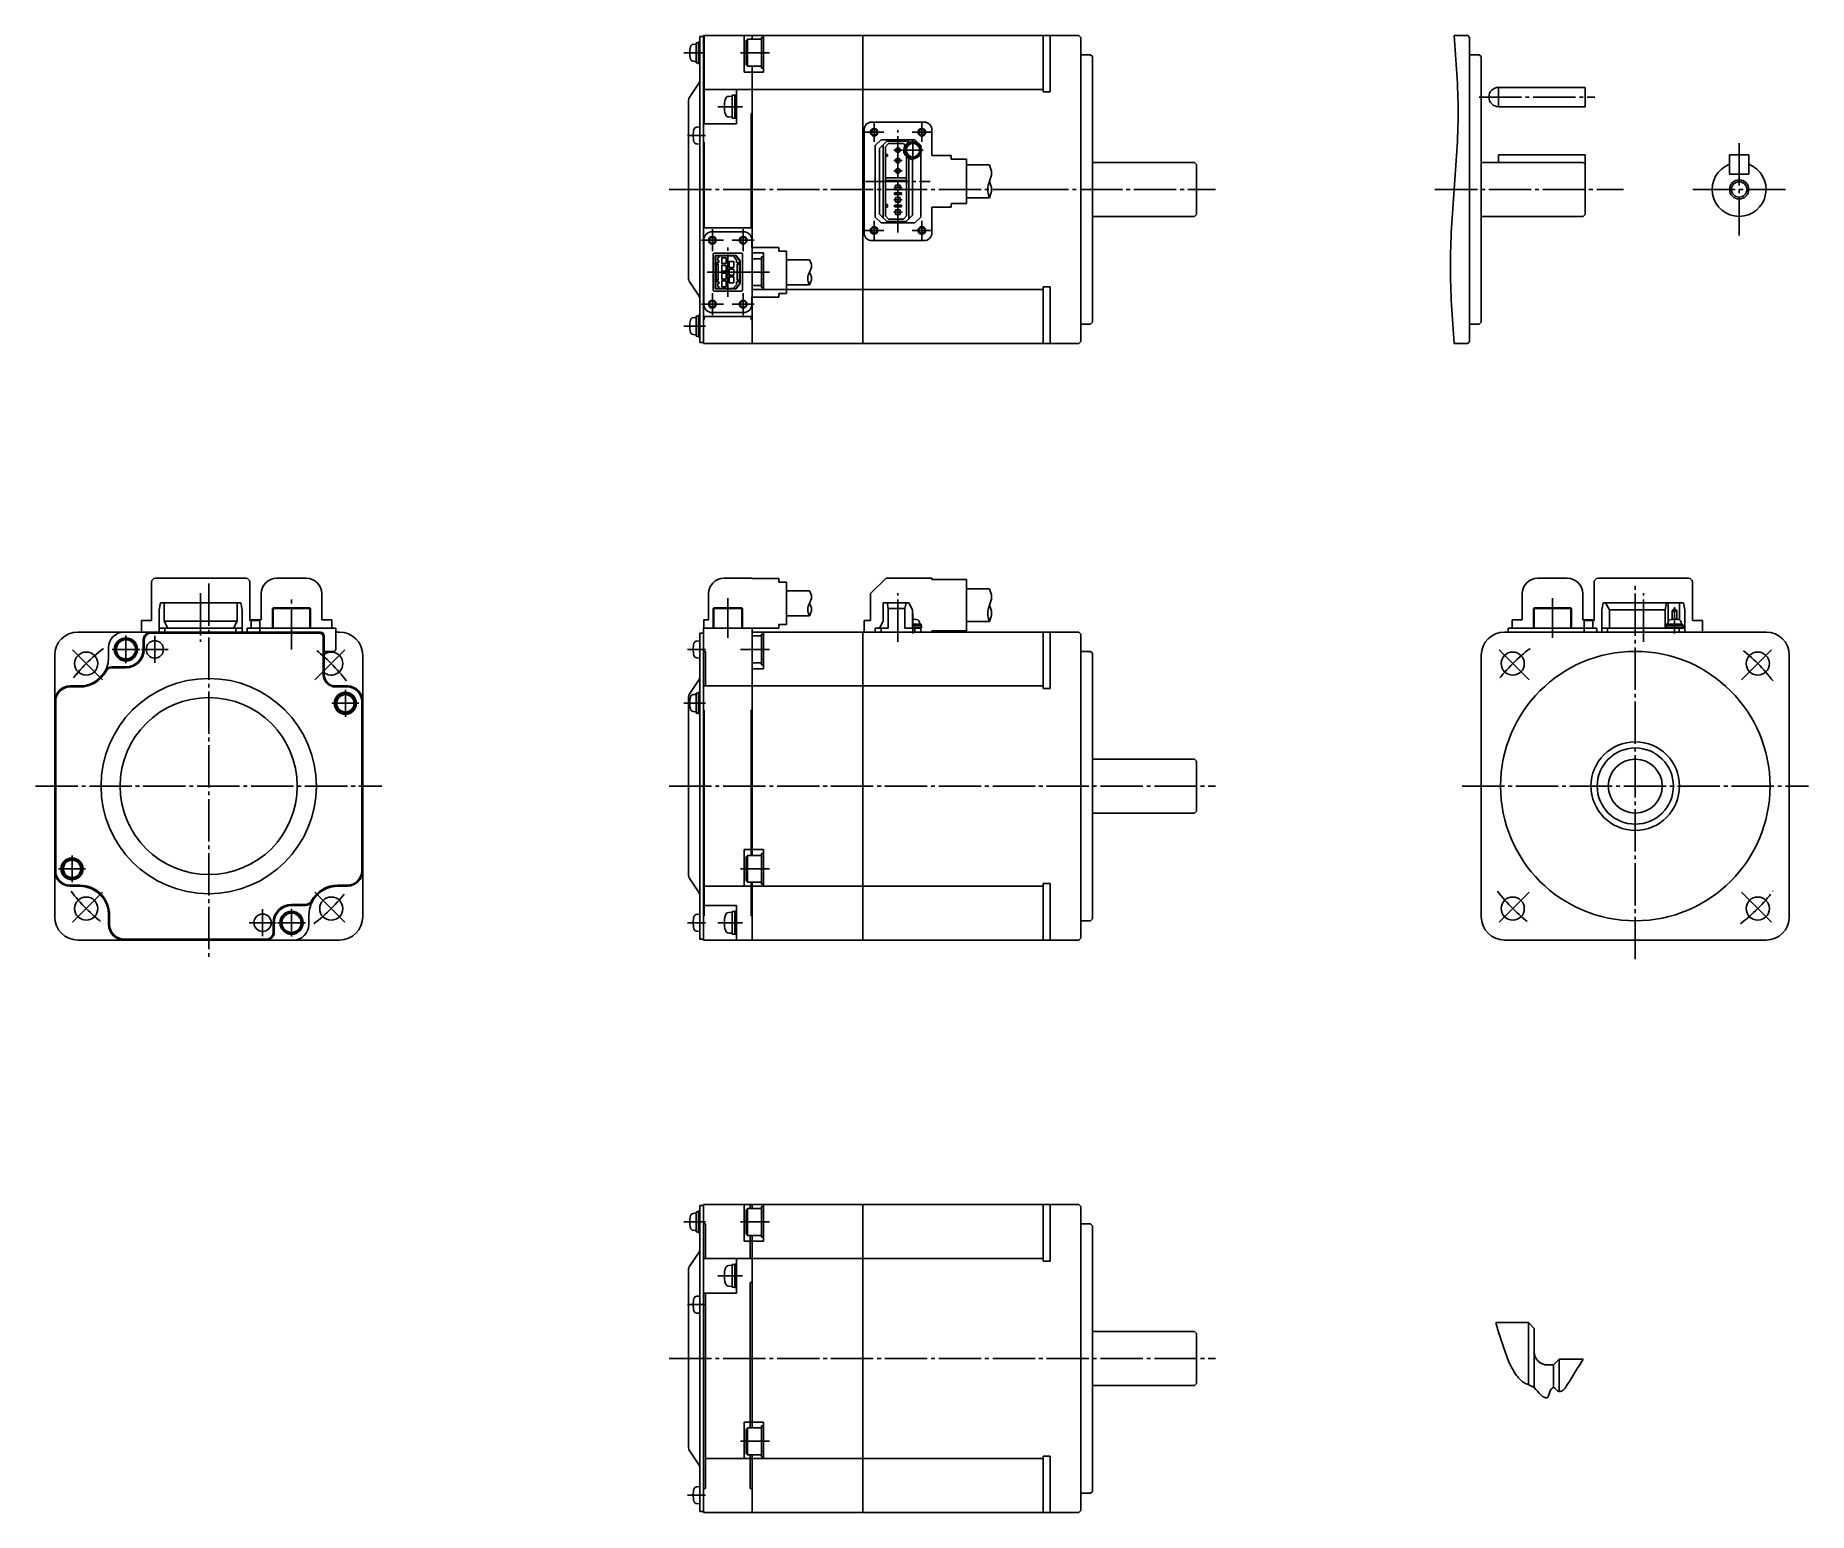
# Model space of a CAD drawing. Header units: millimetres. Extents: x -239 to 222, y -209 to 175.
import ezdxf

# ---------------------------------------------------------------- set-up
doc = ezdxf.new("R2010")
doc.units = ezdxf.units.MM
doc.linetypes.add('DASH_CENTER', pattern=[14, 11, -1, 1, -1])

msp = doc.modelspace()

# ---------------------------------------------------------------- linework, layer by layer
at = {"color": 7, "linetype": 'Continuous'}
for p, q in [((-65, 175), (-52.4, 175)), ((-65, 175), (-65, 95)), ((-64.8, 175), (-64.8, 161)), ((-54.4, 165.5), (-54.4, 175)), ((-23.7, 175), (-52.4, 175)), ((-52.4, 175), (-52.4, 174)), ((-49.4, 165.5), (-49.4, 175)), ((-23.7, 175), (-23.6, 174.9)), ((-23.6, 174.9), (-23.5, 175)), ((32.5, 175), (-23.5, 175)), ((23.2, 175), (23.2, 160.32)), ((25, 175), (25, 160.32)), ((33, 174.5), (32.5, 175)), ((133.48, 175), (129.98, 175)), ((133.98, 174.5), (133.48, 175)), ((-66.9, 172.75), (-67.68, 172.68)), ((-66.9, 173.1), (-66.3, 173.1)), ((-66.9, 167.9), (-66.9, 173.1)), ((-66.3, 173.35), (-66, 173.35)), ((-66.3, 167.65), (-66.3, 173.35)), ((-66, 135), (-66, 174.75)), ((-66, 174.75), (-65, 174.75)), ((-53.55, 174), (-53.9, 173.65)), ((-53.9, 167.35), (-53.9, 173.65)), ((-53.55, 174), (-53.55, 167)), ((-53.55, 174), (-49.9, 174)), ((-49.9, 174.5), (-49.4, 174.5)), ((-49.9, 166.5), (-49.9, 174.5)), ((-23.6, 174.9), (-23.6, 95.1)), ((33, 174.5), (33, 95.5)), ((133.98, 174.5), (133.98, 95.5)), ((-67.68, 168.32), (-66.9, 168.25)), ((-66.3, 167.9), (-66.9, 167.9)), ((-66, 167.65), (-66.3, 167.65)), ((-53.9, 167.35), (-53.55, 167)), ((-49.9, 167), (-53.55, 167)), ((-52.4, 167), (-52.4, 118.5)), ((-49.9, 166.5), (-49.4, 166.5)), ((33.3, 170), (35.5, 170)), ((35.5, 170), (36, 169.5)), ((36, 135), (36, 169.5)), ((134.28, 170), (136.48, 170)), ((136.48, 170), (136.98, 169.5)), ((136.98, 135), (136.98, 169.5)), ((-68.53, 159.09), (-66.17, 162.65)), ((-52.4, 165.5), (-54.4, 165.5)), ((-52.4, 165.5), (-49.4, 165.5)), ((141.48, 161.5), (141.48, 156.5)), ((163.98, 161.5), (141.48, 161.5)), ((163.98, 156.5), (163.98, 161.5)), ((-68.9, 157.88), (-68.9, 135)), ((-64.8, 161), (-52.4, 161)), ((-64.8, 161), (-64.8, 152)), ((-57.6, 159.25), (-58.45, 159.18)), ((-57.6, 159.45), (-56.9, 159.45)), ((-57.6, 159.45), (-57.6, 153.55)), ((-56.9, 159.5), (-56.9, 153.5)), ((-56.9, 159.5), (-56.4, 159.5)), ((-56.4, 152), (-56.4, 161)), ((-52.4, 161), (-23.6, 161)), ((23.2, 161), (-23.6, 161)), ((23.2, 160.32), (25, 160.32)), ((-65, 152), (-56.4, 152)), ((-58.45, 153.82), (-57.6, 153.75)), ((-56.9, 153.55), (-57.6, 153.55)), ((-56.4, 153.5), (-56.9, 153.5)), ((-52.6, 154.75), (-52.6, 135)), ((-52.6, 154.75), (-52.4, 154.75)), ((141.48, 156.5), (163.98, 156.5)), ((-66, 151.25), (-66.78, 151.18)), ((-18.9, 147.9), (-20.4, 146.4)), ((-19.3, 145.6), (-17, 147.9)), ((-18.9, 147.9), (-10.1, 147.9)), ((-17.4, 147.5), (-12.3, 147.5)), ((-11.97, 147.17), (-12.7, 147.9)), ((-11.8, 147.28), (-11.8, 147.9)), ((-8.6, 146.4), (-10.1, 147.9)), ((-66.78, 146.82), (-66, 146.75)), ((-65, 147.25), (-64.8, 147.25)), ((-64.8, 147.25), (-64.8, 125)), ((-20.4, 127.8), (-20.4, 146.4)), ((-19.3, 128.6), (-19.3, 145.6)), ((-18.3, 127.6), (-18.3, 146.6)), ((-16.95, 146.9), (-17.75, 146.1)), ((-17.75, 146.1), (-17.75, 128.1)), ((-17.75, 144.1), (-17.25, 144.1)), ((-17.25, 143.6), (-17.75, 143.6)), ((-17.25, 144.1), (-17.25, 143.6)), ((-16.95, 146.9), (-13.1, 146.9)), ((-13.1, 146.9), (-12.65, 146.45)), ((-12.3, 128.1), (-12.3, 143.51)), ((-11.7, 127.3), (-11.7, 143.07)), ((-10.7, 128.3), (-10.7, 142.8)), ((-8.6, 146.12), (-8.6, 146.4)), ((-8.6, 127.8), (-8.6, 144.28)), ((163.98, 144), (141.48, 144)), ((141.48, 144), (141.48, 142)), ((163.98, 144), (163.98, 128.5)), ((206.48, 144), (201.48, 144)), ((201.48, 144), (201.48, 139)), ((206.48, 139), (206.48, 144)), ((62.5, 142), (36, 142)), ((63, 141.5), (62.5, 142)), ((63, 128.5), (63, 141.5)), ((136.98, 142), (163.48, 142)), ((163.48, 142), (163.98, 141.5)), ((201.48, 139), (206.48, 139)), ((-68.9, 135), (-68.9, 112.12)), ((-66, 95.25), (-66, 135)), ((-52.6, 135), (-52.6, 125)), ((-17.75, 138), (-12.3, 138)), ((-12.3, 137.3), (-17.75, 137.3)), ((-13.6, 134.1), (-15.4, 134.1)), ((-15.4, 134.1), (-15.4, 133.7)), ((-15.4, 133.7), (-13.6, 133.7)), ((-13.9, 136.1), (-15.1, 136.1)), ((-15.1, 136.1), (-15.1, 134.9)), ((-15.1, 134.9), (-13.9, 134.9)), ((-13.9, 134.9), (-13.9, 136.1)), ((-13.6, 133.7), (-13.6, 134.1)), ((36, 100.5), (36, 135)), ((136.98, 100.5), (136.98, 135)), ((-17.75, 131.05), (-17.25, 131.05)), ((-17.25, 130.35), (-17.75, 130.35)), ((-17.25, 131.05), (-17.25, 130.35)), ((-15.4, 130.9), (-15.4, 130.5)), ((-13.6, 130.9), (-15.4, 130.9)), ((-15.4, 130.5), (-13.6, 130.5)), ((-15.1, 132.9), (-15.1, 131.7)), ((-13.9, 132.9), (-15.1, 132.9)), ((-15.1, 131.7), (-13.9, 131.7)), ((-13.9, 129.7), (-15.1, 129.7)), ((-15.1, 129.7), (-15.1, 128.5)), ((-13.9, 131.7), (-13.9, 132.9)), ((-13.9, 128.5), (-13.9, 129.7)), ((-13.6, 130.5), (-13.6, 130.9)), ((-65, 125), (-52.4, 125)), ((-18.9, 126.3), (-20.4, 127.8)), ((-17, 126.3), (-19.3, 128.6)), ((-18.9, 126.3), (-10.1, 126.3)), ((-17.75, 128.1), (-16.95, 127.3)), ((-17.4, 126.7), (-12.3, 126.7)), ((-16.95, 127.3), (-13.1, 127.3)), ((-15.1, 128.5), (-13.9, 128.5)), ((-13.1, 127.3), (-12.3, 128.1)), ((-12.7, 126.3), (-10.7, 128.3)), ((-8.6, 127.8), (-10.1, 126.3)), ((36, 128), (62.5, 128)), ((62.5, 128), (63, 128.5)), ((163.48, 128), (136.98, 128)), ((163.48, 128), (163.98, 128.5)), ((-62.53, 118.23), (-62.33, 118.43)), ((-62.53, 118.23), (-62.53, 108.78)), ((-55.08, 118.43), (-62.33, 118.43)), ((-61.95, 109.18), (-61.95, 117.83)), ((-61.95, 117.83), (-56.5, 117.83)), ((-61.85, 116), (-61.85, 117.75)), ((-61.85, 117.75), (-61, 117.75)), ((-61, 116), (-61.85, 116)), ((-61.75, 115.6), (-61.75, 111.4)), ((-61.75, 115.6), (-61.18, 115.6)), ((-61.4, 116), (-61.4, 115.6)), ((-61, 117.25), (-61.35, 117.25)), ((-61.35, 117.25), (-61.35, 116.5)), ((-61.35, 116.5), (-61, 116.5)), ((-61.18, 115.6), (-61.18, 111.4)), ((-61, 117.75), (-61, 117.25)), ((-61, 117.75), (-57, 117.75)), ((-61, 116.5), (-61, 116)), ((-60.28, 117.3), (-60.28, 115.7)), ((-60.1, 117.3), (-60.28, 117.3)), ((-60.28, 115.7), (-60.1, 115.7)), ((-60.1, 115.3), (-60.28, 115.3)), ((-60.28, 115.3), (-60.28, 113.7)), ((-60.1, 117.27), (-60.1, 117.3)), ((-59.1, 117.27), (-60.1, 117.27)), ((-60.1, 115.73), (-59.1, 115.73)), ((-60.1, 115.7), (-60.1, 115.73)), ((-60.1, 115.27), (-60.1, 115.3)), ((-59.1, 115.27), (-60.1, 115.27)), ((-59.1, 115.73), (-59.1, 117.27)), ((-59.1, 113.73), (-59.1, 115.27)), ((-57.3, 116.27), (-58.3, 116.27)), ((-58.3, 116.27), (-58.3, 114.73)), ((-57.3, 116.3), (-57.3, 116.27)), ((-57.12, 116.3), (-57.3, 116.3)), ((-57.12, 114.7), (-57.12, 116.3)), ((-57, 117.38), (-57, 117.75)), ((-56.57, 117.75), (-57, 117.75)), ((-56.4, 116.75), (-57, 117.38)), ((-55.55, 116.42), (-56.57, 117.75)), ((-55.45, 116.45), (-56.5, 117.83)), ((-56.4, 116), (-56.4, 116.75)), ((-55.55, 116), (-56.4, 116)), ((-56.23, 111.4), (-56.23, 115.6)), ((-56.23, 115.6), (-55.65, 115.6)), ((-56, 115.6), (-56, 116)), ((-55.65, 111.4), (-55.65, 115.6)), ((-55.55, 116), (-55.55, 116.42)), ((-55.45, 110.55), (-55.45, 116.45)), ((-55.08, 118.43), (-54.88, 118.23)), ((-54.88, 108.78), (-54.88, 118.23)), ((-52.4, 118.5), (-49.4, 118.5)), ((-52.4, 113.5), (-52.4, 118.5)), ((-52.4, 117), (-49.9, 117)), ((-49.9, 109.5), (-49.9, 117.5)), ((-49.9, 117.5), (-49.4, 117.5)), ((-49.4, 118.5), (-49.4, 109)), ((-66.17, 107.29), (-68.53, 110.91)), ((-61.75, 114.35), (-61.95, 114.35)), ((-61.95, 112.65), (-61.75, 112.65)), ((-61.85, 109.25), (-61.85, 111)), ((-61.85, 111), (-61, 111)), ((-61.18, 111.4), (-61.75, 111.4)), ((-61.4, 111.4), (-61.4, 111)), ((-61, 111), (-61, 110.5)), ((-60.28, 113.7), (-60.1, 113.7)), ((-60.1, 113.3), (-60.28, 113.3)), ((-60.28, 113.3), (-60.28, 111.7)), ((-60.28, 111.7), (-60.1, 111.7)), ((-60.28, 111.3), (-60.28, 109.7)), ((-60.1, 111.3), (-60.28, 111.3)), ((-60.1, 113.7), (-60.1, 113.73)), ((-60.1, 113.73), (-59.1, 113.73)), ((-60.1, 113.27), (-60.1, 113.3)), ((-59.1, 113.27), (-60.1, 113.27)), ((-60.1, 111.7), (-60.1, 111.73)), ((-60.1, 111.73), (-59.1, 111.73)), ((-60.1, 111.27), (-60.1, 111.3)), ((-59.1, 111.27), (-60.1, 111.27)), ((-59.1, 111.73), (-59.1, 113.27)), ((-59.1, 109.73), (-59.1, 111.27)), ((-58.3, 114.73), (-57.3, 114.73)), ((-58.3, 114.27), (-58.3, 112.73)), ((-57.3, 114.27), (-58.3, 114.27)), ((-58.3, 112.73), (-57.3, 112.73)), ((-58.3, 112.27), (-58.3, 110.73)), ((-57.3, 112.27), (-58.3, 112.27)), ((-58.3, 110.73), (-57.3, 110.73)), ((-57.3, 114.73), (-57.3, 114.7)), ((-57.3, 114.7), (-57.12, 114.7)), ((-57.12, 114.3), (-57.3, 114.3)), ((-57.3, 114.3), (-57.3, 114.27)), ((-57.3, 112.73), (-57.3, 112.7)), ((-57.3, 112.7), (-57.12, 112.7)), ((-57.12, 112.3), (-57.3, 112.3)), ((-57.3, 112.3), (-57.3, 112.27)), ((-57.3, 110.73), (-57.3, 110.7)), ((-57.3, 110.7), (-57.12, 110.7)), ((-57.12, 112.7), (-57.12, 114.3)), ((-57.12, 110.7), (-57.12, 112.3)), ((-56.57, 109.25), (-55.55, 110.58)), ((-56.5, 109.18), (-55.45, 110.55)), ((-56.4, 110.25), (-56.4, 111)), ((-56.4, 111), (-55.55, 111)), ((-55.65, 111.4), (-56.23, 111.4)), ((-56, 111), (-56, 111.4)), ((-55.65, 114.35), (-55.45, 114.35)), ((-55.45, 112.65), (-55.65, 112.65)), ((-55.55, 110.58), (-55.55, 111)), ((-52.4, 109), (-52.4, 113.5)), ((-62.53, 108.78), (-62.33, 108.58)), ((-62.33, 108.58), (-55.08, 108.58)), ((-56.5, 109.18), (-61.95, 109.18)), ((-61, 109.25), (-61.85, 109.25)), ((-61, 110.5), (-61.35, 110.5)), ((-61.35, 110.5), (-61.35, 109.75)), ((-61.35, 109.75), (-61, 109.75)), ((-61, 109.75), (-61, 109.25)), ((-61, 109.25), (-57, 109.25)), ((-60.28, 109.7), (-60.1, 109.7)), ((-60.1, 109.73), (-59.1, 109.73)), ((-60.1, 109.7), (-60.1, 109.73)), ((-57, 109.62), (-56.4, 110.25)), ((-57, 109.25), (-57, 109.62)), ((-57, 109.25), (-56.57, 109.25)), ((-54.88, 108.78), (-55.08, 108.58)), ((-49.9, 110), (-52.4, 110)), ((-52.4, 109), (-23.6, 109)), ((-52.4, 109), (-52.4, 95)), ((-49.9, 109.5), (-49.4, 109.5)), ((23.2, 109), (-23.6, 109)), ((25, 109.68), (23.2, 109.68)), ((23.2, 109.68), (23.2, 95)), ((25, 95), (25, 109.68)), ((-66.9, 101.75), (-67.68, 101.68)), ((-66.9, 102.1), (-66.3, 102.1)), ((-66.9, 96.9), (-66.9, 102.1)), ((-66.3, 102.35), (-66, 102.35)), ((-66.3, 96.65), (-66.3, 102.35)), ((-65, 102), (-52.4, 102)), ((-64.8, 101.25), (-64.8, 102)), ((-52.6, 102), (-52.6, 101.25)), ((-67.68, 97.32), (-66.9, 97.25)), ((-66.3, 96.9), (-66.9, 96.9)), ((-65, 101.25), (-64.8, 101.25)), ((-52.6, 101.25), (-52.4, 101.25)), ((35.5, 100), (33.3, 100)), ((36, 100.5), (35.5, 100)), ((136.48, 100), (134.28, 100)), ((136.98, 100.5), (136.48, 100)), ((-66, 96.65), (-66.3, 96.65)), ((-65, 95.25), (-66, 95.25)), ((-65, 95), (-52.4, 95)), ((-23.7, 95), (-52.4, 95)), ((-23.6, 95.1), (-23.7, 95)), ((-23.5, 95), (-23.6, 95.1)), ((-23.5, 95), (32.5, 95)), ((32.5, 95), (33, 95.5)), ((129.98, 95), (133.48, 95)), ((133.48, 95), (133.98, 95.5)), ((-206.41, 25.8), (-206.01, 27.6)), ((-206.41, 25.8), (-206.41, 20)), ((-185.21, 27.6), (-206.01, 27.6)), ((-205.11, 27.6), (-205.11, 22.8)), ((-186.11, 27.6), (-186.11, 22.8)), ((-185.21, 27.6), (-184.81, 25.8)), ((-184.81, 25.8), (-184.81, 20)), ((-176.74, 26.3), (-176.94, 26.1)), ((-176.94, 26.1), (-167.09, 26.1)), ((-176.94, 21), (-176.94, 26.1)), ((-176.74, 26.3), (-167.29, 26.3)), ((-176.74, 21), (-176.74, 26.3)), ((-167.09, 26.1), (-167.29, 26.3)), ((-167.29, 21), (-167.29, 26.3)), ((-167.09, 26.1), (-167.09, 21)), ((-62.53, 26.1), (-62.33, 26.3)), ((-62.53, 21), (-62.53, 26.1)), ((-62.53, 26.1), (-54.88, 26.1)), ((-62.33, 26.3), (-55.08, 26.3)), ((-62.33, 21), (-62.33, 26.3)), ((-55.08, 26.3), (-54.88, 26.1)), ((-55.08, 26.3), (-55.08, 21)), ((-54.88, 26.1), (-54.88, 21)), ((-18.3, 22.8), (-18.3, 27.6)), ((-18.3, 27.6), (-11.7, 27.6)), ((-17.3, 27.6), (-17, 26.1)), ((-17, 26.1), (-17, 21)), ((-17, 26.1), (-12.7, 26.1)), ((-12.7, 26.1), (-12.4, 27.6)), ((-12.7, 26.1), (-12.7, 21)), ((-11.7, 27.6), (-10.7, 25.8)), ((-10.7, 25.8), (-10.7, 21)), ((150.78, 26.3), (150.58, 26.1)), ((150.58, 26.1), (160.43, 26.1)), ((150.58, 21), (150.58, 26.1)), ((150.78, 21), (150.78, 26.3)), ((150.78, 26.3), (160.23, 26.3)), ((160.23, 26.3), (160.23, 21)), ((160.43, 26.1), (160.23, 26.3)), ((160.43, 26.1), (160.43, 21)), ((168.3, 25.8), (168.7, 27.6)), ((168.3, 25.8), (168.3, 20)), ((168.7, 27.6), (189.5, 27.6)), ((169.3, 27.6), (170.3, 25.8)), ((170.3, 25.8), (184.8, 25.8)), ((170.3, 25.8), (170.3, 21)), ((185.07, 27.6), (184.8, 25.8)), ((184.8, 25.8), (184.8, 21)), ((185.51, 27.6), (185.51, 22.68)), ((187.8, 25.4), (186.6, 25.4)), ((186.6, 25.4), (186.6, 23.31)), ((187.8, 25.4), (187.8, 23.31)), ((188.45, 27.6), (188.45, 23.17)), ((189.5, 27.6), (189.9, 25.8)), ((189.9, 25.8), (189.9, 20)), ((-215.51, 20), (-227.51, 20)), ((-183.51, 20), (-215.51, 20)), ((-208.51, 19.75), (-193.51, 19.75)), ((-184.81, 21), (-206.41, 21)), ((-205.11, 22.8), (-204.11, 21)), ((-186.11, 22.8), (-205.11, 22.8)), ((-204.91, 21), (-204.91, 20)), ((-193.51, 19.75), (-164.76, 19.75)), ((-187.11, 21), (-186.11, 22.8)), ((-186.51, 20), (-186.51, 21)), ((-183.51, 20), (-183.51, 21)), ((-160.51, 21), (-183.51, 21)), ((-183.51, 20), (-164.51, 20)), ((-163.76, 18.75), (-163.76, 9)), ((-163.51, 14.5), (-163.51, 19)), ((-160.51, 21), (-160.51, 15.5)), ((-159.51, 20), (-160.51, 20)), ((-66, 19.75), (-65, 19.75)), ((-66, -20), (-66, 19.75)), ((-65, 21), (-52.4, 21)), ((-65, 21), (-65, -60)), ((-52.4, 21), (-52.4, -36.5)), ((-23.7, 20), (-52.4, 20)), ((-52.4, 19), (-49.9, 19)), ((-49.9, 11.5), (-49.9, 19.5)), ((-49.9, 19.5), (-49.4, 19.5)), ((-49.4, 10.5), (-49.4, 20)), ((-23.7, 20), (-23.6, 19.9)), ((-23.6, 19.9), (-23.5, 20)), ((-23.6, 19.9), (-23.6, -59.9)), ((32.5, 20), (-23.5, 20)), ((-20.4, 20), (-20.4, 21)), ((-20.4, 21), (-17, 21)), ((-19.3, 21), (-18.3, 22.8)), ((-18.9, 21), (-18.9, 20)), ((-12.7, 21), (-8.6, 21)), ((-10.7, 22.05), (-8.45, 22.05)), ((-10.7, 21.6), (-8.4, 21.6)), ((-10.7, 21.1), (-8.4, 21.1)), ((-10.1, 21), (-10.1, 20)), ((-9.05, 21.1), (-9.05, 21)), ((-8.85, 22.05), (-8.9, 22.64)), ((-8.6, 21), (-8.6, 20)), ((-8.45, 21.6), (-8.45, 22.05)), ((-8.4, 21.6), (-8.4, 21.1)), ((23.2, 20), (23.2, 5.32)), ((25, 20), (25, 5.32)), ((33, 19.5), (32.5, 20)), ((33, 19.5), (33, -59.5)), ((143, 20), (211, 20)), ((144, 21), (167, 21)), ((144, 20), (144, 21)), ((167, 21), (167, 20)), ((189.9, 21), (168.3, 21)), ((169.8, 21), (169.8, 20)), ((185, 21.6), (187.2, 21.6)), ((185, 21.1), (185, 21.6)), ((185, 21.1), (187.2, 21.1)), ((185.05, 22.05), (187.2, 22.05)), ((185.05, 22.05), (185.05, 21.6)), ((185.5, 22.64), (185.45, 22.05)), ((185.65, 21), (185.65, 21.1)), ((187.2, 22.05), (189.35, 22.05)), ((187.2, 21.6), (189.4, 21.6)), ((187.2, 21.1), (189.4, 21.1)), ((188.4, 21), (188.4, 20)), ((188.75, 21.1), (188.75, 21)), ((188.95, 22.05), (188.9, 22.64)), ((189.35, 21.6), (189.35, 22.05)), ((189.4, 21.6), (189.4, 21.1)), ((-233.51, 14), (-233.51, 2)), ((-219.51, 16), (-219.51, 13.5)), ((-210.51, 18), (-210.51, 14.25)), ((-210.26, 18), (-210.26, 15.5)), ((-163.51, 9), (-163.51, 14.5)), ((-163.01, 15), (-161.01, 15)), ((-153.51, 2), (-153.51, 14)), ((-66, 17.75), (-66.78, 17.68)), ((-65, 15), (-64.5, 15)), ((-64.5, 15), (-64.5, 6)), ((33.3, 15), (35.5, 15)), ((35.5, 15), (36, 14.5)), ((36, -20), (36, 14.5)), ((137.08, 15), (137, 15)), ((137, 14), (137, -54)), ((217, -54), (217, 14)), ((-218.64, 11), (-215.01, 11)), ((-218.64, 10.75), (-215.01, 10.75)), ((-66.78, 13.32), (-66, 13.25)), ((-49.9, 12), (-52.4, 12)), ((-52.4, 10.5), (-49.4, 10.5)), ((-49.9, 11.5), (-49.4, 11.5)), ((-229.51, 6), (-227.01, 6)), ((-229.51, 5.75), (-227.01, 5.75)), ((-157.51, 6), (-160.51, 6)), ((-160.51, 5.75), (-157.51, 5.75)), ((-68.53, 4.09), (-66.17, 7.65)), ((-65, 6), (-52.4, 6)), ((-52.4, 6), (-23.6, 6)), ((23.2, 6), (-23.6, 6)), ((23.2, 5.32), (25, 5.32)), ((-233.51, 2), (-233.51, -42)), ((-233.51, 1.32), (-233.51, -54)), ((-233.26, 2), (-233.26, -20)), ((-153.76, 2), (-153.76, -20)), ((-153.51, -42), (-153.51, 2)), ((-68.9, 2.88), (-68.9, -20)), ((-66.9, 3.83), (-67.68, 3.77)), ((-66.9, -1.02), (-66.9, 4.18)), ((-66.9, 4.18), (-66.3, 4.18)), ((-66.3, -1.27), (-66.3, 4.43)), ((-66.3, 4.43), (-66, 4.43)), ((-67.68, -0.6), (-66.9, -0.67)), ((-66.3, -1.02), (-66.9, -1.02)), ((-66, -1.27), (-66.3, -1.27)), ((-65, -0.25), (-64.8, -0.25)), ((-64.8, -0.25), (-64.8, -46)), ((-52.6, -38), (-52.6, -0.25)), ((-52.6, -0.25), (-52.4, -0.25)), ((62.5, -13), (36, -13)), ((63, -13.5), (62.5, -13)), ((63, -26.5), (63, -13.5)), ((-233.26, -42), (-233.26, -20)), ((-153.76, -42), (-153.76, -20)), ((-68.9, -20), (-68.9, -42.88)), ((-66, -59.75), (-66, -20)), ((36, -54.5), (36, -20)), ((36, -27), (62.5, -27)), ((62.5, -27), (63, -26.5)), ((-54.4, -36.5), (-52.4, -36.5)), ((-54.4, -46), (-54.4, -36.5)), ((-52.4, -38), (-52.4, -36.5)), ((-52.4, -36.5), (-49.4, -36.5)), ((-49.4, -36.5), (-49.4, -46)), ((-53.55, -38), (-53.9, -38.35)), ((-53.9, -44.65), (-53.9, -38.35)), ((-53.55, -38), (-53.55, -45)), ((-53.55, -38), (-49.9, -38)), ((-49.9, -37.5), (-49.4, -37.5)), ((-49.9, -45.5), (-49.9, -37.5)), ((-229.51, -45.75), (-227.01, -45.75)), ((-229.51, -46), (-227.01, -46)), ((-157.51, -45.75), (-160.01, -45.75)), ((-157.51, -46), (-160.01, -46)), ((-153.51, -42), (-153.51, -54)), ((-66.17, -47.71), (-68.53, -44.09)), ((-64.8, -46), (-52.4, -46)), ((-64.8, -53.75), (-64.8, -46)), ((-53.9, -44.65), (-53.55, -45)), ((-49.9, -45), (-53.55, -45)), ((-52.6, -45), (-52.6, -53.75)), ((-52.4, -46), (-52.4, -45)), ((-52.4, -46), (-52.4, -60)), ((-52.4, -46), (-23.6, -46)), ((-49.9, -45.5), (-49.4, -45.5)), ((23.2, -46), (-23.6, -46)), ((23.2, -45.32), (23.2, -60)), ((25, -45.32), (23.2, -45.32)), ((25, -60), (25, -45.32)), ((-219.51, -56), (-219.51, -53.5)), ((-219.26, -56), (-219.26, -53.5)), ((-176.51, -58), (-176.51, -54.25)), ((-168.38, -50.75), (-172.01, -50.75)), ((-168.38, -51), (-172.01, -51)), ((-167.51, -56), (-167.51, -53.5)), ((-66, -53.25), (-66.78, -53.32)), ((-65, -53.75), (-64.8, -53.75)), ((-64.8, -51), (-56.4, -51)), ((-57.6, -52.75), (-58.45, -52.82)), ((-57.6, -52.55), (-57.6, -58.45)), ((-57.6, -52.55), (-56.9, -52.55)), ((-56.9, -52.5), (-56.4, -52.5)), ((-56.9, -52.5), (-56.9, -58.5)), ((-56.4, -51), (-56.4, -60)), ((-52.6, -53.75), (-52.4, -53.75)), ((35.5, -55), (33.3, -55)), ((36, -54.5), (35.5, -55)), ((-215.51, -59.75), (-193.51, -59.75)), ((-178.51, -59.75), (-193.51, -59.75)), ((-176.76, -58), (-176.76, -55.5)), ((-66.78, -57.68), (-66, -57.75)), ((-65, -59.75), (-66, -59.75)), ((-58.45, -58.18), (-57.6, -58.25)), ((-56.9, -58.45), (-57.6, -58.45)), ((-56.4, -58.5), (-56.9, -58.5)), ((32.5, -60), (33, -59.5)), ((-227.51, -60), (-159.51, -60)), ((-215.51, -60), (-171.51, -60)), ((-65, -60), (-52.4, -60)), ((-23.7, -60), (-52.4, -60)), ((-23.6, -59.9), (-23.7, -60)), ((-23.5, -60), (-23.6, -59.9)), ((-23.5, -60), (32.5, -60)), ((143, -60), (211, -60)), ((-65, -128.72), (-52.4, -128.72)), ((-65, -128.72), (-65, -208.72)), ((-54.4, -138.22), (-54.4, -128.72)), ((-52.9, -129.72), (-52.9, -128.72)), ((-23.7, -128.72), (-52.4, -128.72)), ((-52.4, -128.72), (-52.4, -129.72)), ((-49.4, -138.22), (-49.4, -128.72)), ((-23.6, -128.82), (-23.6, -208.62)), ((32.5, -128.72), (-23.5, -128.72)), ((23.2, -143.4), (23.2, -128.72)), ((25, -128.72), (25, -143.4)), ((33, -129.22), (32.5, -128.72)), ((-66.9, -130.97), (-67.68, -131.04)), ((-66.9, -135.82), (-66.9, -130.62)), ((-66.9, -130.62), (-66.3, -130.62)), ((-66.3, -136.07), (-66.3, -130.37)), ((-66.3, -130.37), (-66, -130.37)), ((-66, -128.97), (-65, -128.97)), ((-66, -168.72), (-66, -128.97)), ((-53.55, -129.72), (-53.9, -130.07)), ((-53.9, -136.37), (-53.9, -130.07)), ((-53.55, -129.72), (-53.55, -136.72)), ((-53.55, -129.72), (-49.9, -129.72)), ((-49.9, -137.22), (-49.9, -129.22)), ((-49.9, -129.22), (-49.4, -129.22)), ((33, -129.22), (33, -208.22)), ((-67.68, -135.41), (-66.9, -135.47)), ((-66.3, -135.82), (-66.9, -135.82)), ((-66, -136.07), (-66.3, -136.07)), ((-65, -133.72), (-64.5, -133.72)), ((-64.5, -133.72), (-64.5, -142.72)), ((-53.9, -136.37), (-53.55, -136.72)), ((-49.9, -136.72), (-53.55, -136.72)), ((-52.9, -136.72), (-52.9, -142.72)), ((-52.4, -136.72), (-52.4, -185.22)), ((-49.9, -137.22), (-49.4, -137.22)), ((33.3, -133.72), (35.5, -133.72)), ((35.5, -133.72), (36, -134.22)), ((36, -168.72), (36, -134.22)), ((-68.53, -144.63), (-66.17, -141.08)), ((-65, -142.72), (-52.4, -142.72)), ((-56.4, -142.72), (-56.4, -151.72)), ((-54.4, -138.22), (-49.4, -138.22)), ((-52.4, -142.72), (-23.6, -142.72)), ((23.2, -142.72), (-23.6, -142.72)), ((-68.9, -145.85), (-68.9, -168.72)), ((-57.6, -144.47), (-58.45, -144.55)), ((-57.6, -144.27), (-56.9, -144.27)), ((-57.6, -144.27), (-57.6, -150.17)), ((-56.9, -144.22), (-56.9, -150.22)), ((-56.9, -144.22), (-56.4, -144.22)), ((23.2, -143.4), (25, -143.4)), ((-56.4, -151.72), (-65, -151.72)), ((-64.5, -151.72), (-64.5, -194.72)), ((-58.45, -149.9), (-57.6, -149.97)), ((-56.9, -150.17), (-57.6, -150.17)), ((-56.4, -150.22), (-56.9, -150.22)), ((-52.9, -186.72), (-52.9, -148.97)), ((-52.9, -148.97), (-52.4, -148.97)), ((-66, -152.47), (-66.78, -152.54)), ((-66.78, -156.91), (-66, -156.97)), ((140.75, -159.39), (149.25, -159.39)), ((149.25, -159.39), (149.25, -175.49)), ((149.25, -159.39), (150.75, -160.89)), ((150.75, -160.89), (150.75, -176.29)), ((62.5, -161.72), (36, -161.72)), ((63, -162.22), (62.5, -161.72)), ((63, -175.22), (63, -162.22)), ((-68.9, -168.72), (-68.9, -191.6)), ((-66, -208.47), (-66, -168.72)), ((36, -203.22), (36, -168.72)), ((154.25, -170.39), (155.75, -170.39)), ((155.75, -170.39), (157.25, -168.89)), ((155.75, -170.39), (155.75, -176.29)), ((157.25, -168.89), (163.5, -168.89)), ((157.25, -168.89), (157.25, -177.27)), ((36, -175.72), (62.5, -175.72)), ((62.5, -175.72), (63, -175.22)), ((-54.4, -185.22), (-52.4, -185.22)), ((-54.4, -194.72), (-54.4, -185.22)), ((-53.55, -186.72), (-53.9, -187.07)), ((-53.9, -193.37), (-53.9, -187.07)), ((-53.55, -186.72), (-53.55, -193.72)), ((-53.55, -186.72), (-49.9, -186.72)), ((-52.4, -186.72), (-52.4, -185.22)), ((-52.4, -185.22), (-49.4, -185.22)), ((-49.9, -186.22), (-49.4, -186.22)), ((-49.9, -194.22), (-49.9, -186.22)), ((-49.4, -185.22), (-49.4, -194.72)), ((-66.17, -196.43), (-68.53, -192.82)), ((-53.9, -193.37), (-53.55, -193.72)), ((-64.5, -194.72), (-52.4, -194.72)), ((-64.5, -202.47), (-64.5, -194.72)), ((-49.9, -193.72), (-53.55, -193.72)), ((-52.9, -193.72), (-52.9, -202.47)), ((-52.4, -194.72), (-52.4, -193.72)), ((-52.4, -194.72), (-52.4, -208.72)), ((-52.4, -194.72), (-23.6, -194.72)), ((-49.9, -194.22), (-49.4, -194.22)), ((23.2, -194.72), (-23.6, -194.72)), ((23.2, -194.04), (23.2, -208.72)), ((25, -194.04), (23.2, -194.04)), ((25, -208.72), (25, -194.04)), ((-66, -201.97), (-66.78, -202.04)), ((-65, -202.47), (-64.5, -202.47)), ((-52.9, -202.47), (-52.4, -202.47)), ((-66.78, -206.41), (-66, -206.47)), ((35.5, -203.72), (33.3, -203.72)), ((36, -203.22), (35.5, -203.72)), ((-65, -208.47), (-66, -208.47)), ((-65, -208.72), (-52.4, -208.72)), ((-23.7, -208.72), (-52.4, -208.72)), ((-23.6, -208.62), (-23.7, -208.72)), ((-23.5, -208.72), (-23.6, -208.62)), ((-23.5, -208.72), (32.5, -208.72)), ((32.5, -208.72), (33, -208.22))]:
    msp.add_line(p, q, dxfattribs=at)
at = {"color": 1, "linetype": 'DASH_CENTER'}
for p, q in [((-70.1, 170.5), (-64.8, 170.5)), ((-55.4, 170.5), (-47.9, 170.5)), ((136.48, 159), (166.48, 159)), ((-54.9, 156.5), (-61.28, 156.5)), ((-20.7, 152.35), (-20.7, 147.35)), ((-8.3, 152.35), (-8.3, 147.35)), ((-69.2, 149), (-64.5, 149)), ((-23.2, 149.85), (-18.2, 149.85)), ((-14.5, 123.8), (-14.5, 150.4)), ((-10.8, 149.85), (-5.8, 149.85)), ((-10.6, 147.85), (-10.6, 142.55)), ((-15.6, 145.2), (-13.4, 145.2)), ((-7.95, 145.2), (-13.25, 145.2)), ((203.98, 147), (203.98, 123)), ((-15.6, 142.5), (-13.4, 142.5)), ((-15.6, 139.8), (-13.4, 139.8)), ((-73.9, 135), (18.8, 135)), ((-22.9, 137.1), (-6.1, 137.1)), ((-15.6, 135.5), (-13.4, 135.5)), ((18.8, 135), (68, 135)), ((124.98, 135), (173.98, 135)), ((191.98, 135), (215.98, 135)), ((-15.6, 132.3), (-13.4, 132.3)), ((-15.6, 129.1), (-13.4, 129.1)), ((-62.7, 118.95), (-62.7, 124.65)), ((-54.7, 118.95), (-54.7, 124.65)), ((-18.2, 124.35), (-23.2, 124.35)), ((-20.7, 126.85), (-20.7, 121.85)), ((-5.8, 124.35), (-10.8, 124.35)), ((-8.3, 126.85), (-8.3, 121.85)), ((-59.85, 121.8), (-65.55, 121.8)), ((-58.7, 107.08), (-58.7, 119.93)), ((-51.85, 121.8), (-57.55, 121.8)), ((-64.03, 113.5), (-53.38, 113.5)), ((-55.4, 113.5), (-47.9, 113.5)), ((-62.7, 102.35), (-62.7, 108.05)), ((-54.7, 102.35), (-54.7, 108.05)), ((-65.55, 105.2), (-59.85, 105.2)), ((-57.55, 105.2), (-51.85, 105.2)), ((-64.5, 99.5), (-70.1, 99.5)), ((-193.51, 32.6), (-193.51, -65)), ((177, -65), (177, 32.6)), ((-195.61, 30.1), (-195.61, 17.5)), ((-172.01, 15.45), (-172.01, 28.8)), ((-58.7, 18.5), (-58.7, 28.8)), ((-14.5, 17.5), (-14.5, 30.1)), ((155.5, 18.5), (155.5, 28.8)), ((179.1, 17.5), (179.1, 30.1)), ((-10.6, 19.6), (-10.6, 24.85)), ((187.2, 19.6), (187.2, 26.5)), ((-215.01, 19.1), (-215.01, 11.9)), ((-207.51, 12), (-207.51, 19)), ((-221.09, 7.58), (-229.57, 16.06)), ((-211.41, 15.5), (-218.61, 15.5)), ((-211.01, 15.5), (-204.01, 15.5)), ((-165.93, 7.58), (-157.45, 16.06)), ((-69.2, 15.5), (-64.5, 15.5)), ((-55.4, 15.5), (-47.9, 15.5)), ((149.42, 7.58), (140.94, 16.06)), ((204.58, 7.58), (213.06, 16.06)), ((-158.01, -2), (-158.01, 5)), ((-161.51, 1.5), (-154.51, 1.5)), ((-70.1, 1.58), (-64.5, 1.58)), ((-238.51, -20), (-148.51, -20)), ((-73.9, -20), (68, -20)), ((132, -20), (222, -20)), ((-229.01, -45), (-229.01, -38)), ((-232.51, -41.5), (-225.51, -41.5)), ((-55.4, -41.5), (-47.9, -41.5)), ((-221.09, -47.58), (-229.57, -56.06)), ((-165.93, -47.58), (-157.45, -56.06)), ((149.42, -47.58), (140.94, -56.06)), ((204.58, -47.58), (213.06, -56.06)), ((-179.51, -59), (-179.51, -52)), ((-172.01, -51.9), (-172.01, -59.1)), ((-183.01, -55.5), (-176.01, -55.5)), ((-168.41, -55.5), (-175.61, -55.5)), ((-69.2, -55.5), (-64.5, -55.5)), ((-54.9, -55.5), (-61.28, -55.5)), ((-70.1, -133.22), (-64.5, -133.22)), ((-55.4, -133.22), (-47.9, -133.22)), ((-54.9, -147.22), (-61.28, -147.22)), ((-69.2, -154.72), (-64.5, -154.72)), ((-73.9, -168.72), (68, -168.72)), ((-55.4, -190.22), (-47.9, -190.22)), ((-69.2, -204.22), (-64.5, -204.22))]:
    msp.add_line(p, q, dxfattribs=at)
at = {"color": 4, "linetype": 'Continuous'}
for p, q in [((-7.7, 152.5), (-21.3, 152.5)), ((-23.3, 150.5), (-23.3, 123.7)), ((-5.7, 143.8), (-5.7, 150.5)), ((-5.7, 143.8), (-0.7, 143.8)), ((-0.7, 143.8), (-0.7, 142.85)), ((-0.7, 142.85), (3.3, 142.85)), ((3.3, 142.85), (3.3, 131.35)), ((3.3, 141.35), (9.3, 141.35)), ((-5.7, 123.7), (-5.7, 130.4)), ((-0.7, 130.4), (-5.7, 130.4)), ((3.3, 131.35), (-0.7, 131.35)), ((-0.7, 131.35), (-0.7, 130.4)), ((3.3, 132.85), (9.3, 132.85)), ((-64.95, 121.8), (-64.95, 105.2)), ((-54.65, 124), (-62.75, 124)), ((-52.45, 119.95), (-52.45, 121.8)), ((-45.45, 119.95), (-52.45, 119.95)), ((-45.45, 119), (-45.45, 119.95)), ((-21.3, 121.7), (-7.7, 121.7)), ((-43.45, 119), (-45.45, 119)), ((-43.45, 108), (-43.45, 119)), ((-43.45, 116.75), (-37.45, 116.75)), ((-52.45, 105.2), (-52.45, 107.05)), ((-52.45, 107.05), (-45.45, 107.05)), ((-45.45, 107.05), (-45.45, 108)), ((-45.45, 108), (-43.45, 108)), ((-43.45, 110.25), (-37.45, 110.25)), ((-62.75, 103), (-54.65, 103)), ((-208.36, 23), (-208.36, 33)), ((-207.36, 34), (-183.86, 34)), ((-182.86, 33), (-182.86, 23)), ((-175.86, 34), (-168.16, 34)), ((-52.45, 34), (-59.7, 34)), ((-52.45, 34), (-52.45, 33.95)), ((-52.45, 33.95), (-45.45, 33.95)), ((-45.45, 33.95), (-45.45, 33)), ((-45.45, 33), (-43.45, 33)), ((-43.45, 33), (-43.45, 22)), ((-21.6, 30), (-17.6, 34)), ((-17.6, 34), (-5.7, 34)), ((-5.7, 34), (-5.7, 33.7)), ((-5.7, 33.7), (-0.7, 33.7)), ((-0.7, 33.7), (-0.7, 33.64)), ((-0.7, 33.64), (3.3, 33.64)), ((3.3, 33.64), (3.3, 20.36)), ((151.65, 34), (159.35, 34)), ((166.35, 23), (166.35, 33)), ((167.35, 34), (190.85, 34)), ((191.85, 33), (191.85, 23)), ((-179.86, 23.2), (-179.86, 30)), ((-164.16, 30), (-164.16, 23.2)), ((-63.7, 30), (-63.7, 23.2)), ((-43.45, 30.75), (-37.45, 30.75)), ((-21.6, 23), (-21.6, 30)), ((3.3, 31.25), (9.3, 31.25)), ((147.65, 23.2), (147.65, 30)), ((163.35, 30), (163.35, 23.2)), ((-182.51, 21), (-182.51, 23.2)), ((-182.51, 23.2), (-179.86, 23.2)), ((-164.16, 23.2), (-161.51, 23.2)), ((-161.51, 23.2), (-161.51, 21)), ((-64.95, 23.2), (-64.95, 21)), ((-63.7, 23.2), (-64.95, 23.2)), ((-43.45, 24.25), (-37.45, 24.25)), ((145, 23.2), (147.65, 23.2)), ((145, 21), (145, 23.2)), ((163.35, 23.2), (166, 23.2)), ((166, 23.2), (166, 21)), ((-211.01, 23), (-208.36, 23)), ((-211.01, 20), (-211.01, 23)), ((-180.21, 20), (-211.01, 20)), ((-182.86, 23), (-180.21, 23)), ((-161.51, 21), (-182.51, 21)), ((-180.21, 23), (-180.21, 20)), ((-64.95, 21), (-52.45, 21)), ((-52.45, 21.05), (-52.45, 21)), ((-45.45, 21.05), (-52.45, 21.05)), ((-45.45, 22), (-45.45, 21.05)), ((-45.45, 22), (-43.45, 22)), ((-23.3, 23), (-21.6, 23)), ((-23.3, 20), (-23.3, 23)), ((-23.3, 20), (-5.7, 20)), ((-5.7, 20.3), (-0.7, 20.3)), ((-5.7, 20), (-5.7, 20.3)), ((-0.7, 20.36), (-0.7, 20.3)), ((3.3, 20.36), (-0.7, 20.36)), ((3.3, 22.75), (9.3, 22.75)), ((166, 21), (145, 21)), ((163.7, 20), (163.7, 23)), ((163.7, 23), (166.35, 23)), ((194.5, 20), (163.7, 20)), ((191.85, 23), (194.5, 23)), ((194.5, 23), (194.5, 20))]:
    msp.add_line(p, q, dxfattribs=at)
at = {"color": 2, "linetype": 'Continuous'}
for centre, radius in [((-20.7, 149.85), 1), ((-8.3, 149.85), 1), ((203.98, 135), 2.5), ((-20.7, 124.35), 1), ((-8.3, 124.35), 1), ((-62.7, 121.8), 1), ((-54.7, 121.8), 1), ((-62.7, 105.2), 1), ((-54.7, 105.2), 1)]:
    msp.add_circle(centre, radius, dxfattribs=at)
at = {"color": 7, "linetype": 'Continuous'}
for centre, radius in [((-20.7, 149.85), 0.75), ((-10.6, 145.2), 2.2), ((-8.3, 149.85), 0.75), ((-14.5, 145.2), 0.6), ((-14.5, 142.5), 0.6), ((-10.6, 145.2), 2.15), ((-10.6, 145.2), 1.75), ((-14.5, 139.8), 0.6), ((203.98, 135), 2), ((-20.7, 124.35), 0.75), ((-8.3, 124.35), 0.75), ((-62.7, 121.8), 0.8), ((-54.7, 121.8), 0.8), ((-62.7, 105.2), 0.8), ((-54.7, 105.2), 0.8), ((-215.01, 15.5), 3), ((-225.33, 11.82), 3), ((-215.01, 15.5), 2.75), ((-215.01, 15.5), 2.5), ((-207.51, 15.5), 2.25), ((177, -20), 35), ((145.18, 11.82), 3), ((208.82, 11.82), 3), ((-193.51, -20), 27.96), ((-193.51, -20), 23), ((-158.01, 1.5), 2.85), ((-158.01, 1.5), 2.6), ((-158.01, 1.5), 2.25), ((177, -20), 11.5), ((177, -20), 9.9), ((-229.01, -41.5), 2.85), ((-229.01, -41.5), 2.6), ((-229.01, -41.5), 2.25), ((-225.33, -51.82), 3), ((-161.69, -51.82), 3), ((145.18, -51.82), 3), ((208.82, -51.82), 3), ((-179.51, -55.5), 2.25), ((-172.01, -55.5), 3), ((-172.01, -55.5), 2.75), ((-172.01, -55.5), 2.5)]:
    msp.add_circle(centre, radius, dxfattribs=at)
msp.add_circle((177, -20), 7)
for centre, radius, start, end in [((-62.6, 170.5), 6, 164.5573, 180), ((-62.6, 170.5), 6, 180, 195.4427), ((-67.61, 171.89), 0.8, 95, 164.5573), ((-67.61, 169.12), 0.8, 195.4427, 265), ((33.3, 170.3), 0.3, 180, 270), ((134.28, 170.3), 0.3, 180, 270), ((-67, 163.2), 1, 326.3649, 0), ((141.48, 159), 2.5, 90, 180), ((-66.7, 157.88), 2.2, 146.3649, 180), ((-52.6, 156.5), 7, 163.743, 180), ((-58.36, 158.18), 1, 95, 163.743), ((141.48, 159), 2.5, 180, 270), ((-52.6, 156.5), 7, 180, 196.257), ((-58.36, 154.82), 1, 196.257, 265), ((-61.7, 149), 6, 164.5573, 180), ((-61.7, 149), 6, 180, 195.4427), ((-66.71, 150.39), 0.8, 95, 164.5573), ((-66.71, 147.62), 0.8, 195.4427, 265), ((-10.6, 145.2), 2.4, 120, 267.612), ((203.98, 135), 7, 110.9248, 270), ((203.98, 135), 7, 270, 69.0752), ((-66.7, 112.12), 2.2, 180, 213.6351), ((-67, 106.74), 1, 0, 33.6351), ((-67.61, 100.89), 0.8, 95, 164.5573), ((-62.6, 99.5), 6, 164.5573, 180), ((-62.6, 99.5), 6, 180, 195.4427), ((-67.61, 98.12), 0.8, 195.4427, 265), ((33.3, 99.7), 0.3, 90, 180), ((134.28, 99.7), 0.3, 90, 180), ((-10.6, 18.85), 4.5, 90, 91.2733), ((-10.6, 18.85), 4.5, 73.6123, 90), ((-9.5, 22.59), 0.6, 5, 73.6123), ((186.1, 22.59), 0.6, 106.3877, 175), ((187.2, 18.85), 4.5, 90, 106.3877), ((187.2, 25.4), 0.6, 0.0018, 179.9982), ((187.2, 18.85), 4.5, 73.6123, 90), ((188.3, 22.59), 0.6, 5, 73.6123), ((-227.51, 14), 6, 90, 180), ((-215.51, 16), 4, 90, 180), ((-208.51, 18), 2, 90, 180), ((-208.51, 18), 1.75, 90, 180), ((-206.26, 19.5), 0.5, 30, 90), ((-164.76, 18.75), 1, 0, 90), ((-164.51, 19), 1, 0, 90), ((-159.51, 14), 6, 0, 90), ((143, 14), 6, 90, 180), ((211, 14), 6, 0, 90), ((-215.01, 15.5), 4.5, 270, 0), ((-215.01, 15.5), 4.75, 270, 0), ((-210.01, 14.25), 0.5, 180, 200.4137), ((-163.01, 14.5), 0.5, 90, 180), ((-161.69, 11.82), 3, 232.6558, 127.3442), ((-161.01, 15.5), 0.5, 270, 0), ((-61.7, 15.5), 6, 164.5573, 180), ((-61.7, 15.5), 6, 180, 195.4427), ((-66.71, 16.89), 0.8, 95, 164.5573), ((-66.71, 14.12), 0.8, 195.4427, 265), ((33.3, 15.3), 0.3, 180, 270), ((-227.01, 13.5), 7.5, 270, 0), ((-227.01, 13.5), 7.75, 270, 331.7263), ((-218.64, 9), 2, 90, 151.7263), ((-218.64, 9), 1.75, 90, 151.7263), ((-229.51, 2), 4, 90, 180), ((-229.51, 2), 3.75, 90, 180), ((-160.51, 9), 3.25, 180, 270), ((-160.51, 9), 3, 180, 270), ((-159.26, 5.5), 0.5, 90, 150), ((-157.51, 2), 4, 0, 90), ((-157.51, 2), 3.75, 0, 90), ((-67, 8.2), 1, 326.3649, 0), ((-154.01, 0.25), 0.5, 300, 0), ((-66.7, 2.88), 2.2, 146.3649, 180), ((-62.6, 1.58), 6, 164.5573, 180), ((-62.6, 1.58), 6, 180, 195.4427), ((-67.61, 2.97), 0.8, 95, 164.5573), ((-67.61, 0.2), 0.8, 195.4427, 265), ((-233.01, -40.25), 0.5, 120, 180), ((-229.51, -42), 4, 180, 270), ((-229.51, -42), 3.75, 180, 270), ((-227.76, -45.5), 0.5, 270, 329.1166), ((-227.01, -53.5), 7.75, 0, 90), ((-227.01, -53.5), 7.5, 0, 90), ((-160.01, -53.5), 7.5, 90, 180), ((-160.01, -53.5), 7.75, 90, 151.7268), ((-157.51, -42), 4, 270, 0), ((-157.51, -42), 3.75, 270, 0), ((-66.7, -42.88), 2.2, 180, 213.6351), ((-168.38, -49), 1.75, 270, 331.7285), ((-168.38, -49), 2, 270, 331.7263), ((-67, -48.26), 1, 0, 33.6351), ((-227.51, -54), 6, 180, 270), ((-172.01, -55.5), 4.75, 90, 180), ((-177.01, -54.25), 0.5, 0, 20.4137), ((-172.01, -55.5), 4.5, 90, 180), ((-159.51, -54), 6, 270, 0), ((-61.7, -55.5), 6, 164.5573, 180), ((-66.71, -54.11), 0.8, 95, 164.5573), ((-52.6, -55.5), 7, 163.743, 180), ((-58.36, -53.82), 1, 95, 163.743), ((33.3, -55.3), 0.3, 90, 180), ((143, -54), 6, 180, 270), ((211, -54), 6, 270, 0), ((-215.51, -56), 4, 180, 270), ((-215.51, -56), 3.75, 180, 270), ((-180.76, -59.5), 0.5, 210, 270), ((-178.51, -58), 2, 270, 0), ((-178.51, -58), 1.75, 270, 0), ((-171.51, -56), 4, 270, 0), ((-61.7, -55.5), 6, 180, 195.4427), ((-66.71, -56.88), 0.8, 195.4427, 265), ((-52.6, -55.5), 7, 180, 196.257), ((-58.36, -57.18), 1, 196.257, 265), ((-62.6, -133.22), 6, 164.5573, 180), ((-62.6, -133.22), 6, 180, 195.4427), ((-67.61, -131.84), 0.8, 95, 164.5573), ((33.3, -133.42), 0.3, 180, 270), ((-67.61, -134.61), 0.8, 195.4427, 265), ((-67, -140.52), 1, 326.3649, 0), ((-66.7, -145.85), 2.2, 146.3649, 180), ((-52.6, -147.22), 7, 163.743, 180), ((-52.6, -147.22), 7, 180, 196.257), ((-58.36, -145.55), 1, 95, 163.743), ((-58.36, -148.9), 1, 196.257, 265), ((-61.7, -154.72), 6, 164.5573, 180), ((-61.7, -154.72), 6, 180, 195.4427), ((-66.71, -153.34), 0.8, 95, 164.5573), ((-66.71, -156.11), 0.8, 195.4427, 265), ((154.25, -166.89), 3.5, 180, 270), ((-66.7, -191.6), 2.2, 180, 213.6351), ((-67, -196.99), 1, 0, 33.6351), ((-66.71, -202.84), 0.8, 95, 164.5573), ((-61.7, -204.22), 6, 164.5573, 180), ((-61.7, -204.22), 6, 180, 195.4427), ((-66.71, -205.61), 0.8, 195.4427, 265), ((33.3, -204.02), 0.3, 90, 180)]:
    msp.add_arc(centre, radius, start, end, dxfattribs=at)
at = {"color": 4, "linetype": 'Continuous'}
for centre, radius, start, end in [((-21.3, 150.5), 2, 90, 180), ((-7.7, 150.5), 2, 0, 90), ((-62.75, 121.8), 2.2, 90, 180), ((-54.65, 121.8), 2.2, 0, 90), ((-21.3, 123.7), 2, 180, 270), ((-7.7, 123.7), 2, 270, 0), ((-62.75, 105.2), 2.2, 180, 270), ((-54.65, 105.2), 2.2, 270, 0), ((-207.36, 33), 1, 90, 180), ((-183.86, 33), 1, 0, 90), ((-175.86, 30), 4, 90, 180), ((-168.16, 30), 4, 0, 90), ((-59.7, 30), 4, 90, 180), ((151.65, 30), 4, 90, 180), ((159.35, 30), 4, 0, 90), ((167.35, 33), 1, 90, 180), ((190.85, 33), 1, 0, 90)]:
    msp.add_arc(centre, radius, start, end, dxfattribs=at)
at = {"color": 1, "linetype": 'DASH_CENTER'}
for centre, start, end in [((-193.51, -20), 127.3549, 142.6451), ((-193.51, -20), 37.3549, 52.6451), ((177, -20), 127.3549, 142.6451), ((177, -20), 37.3549, 52.6451), ((-193.51, -20), 217.3549, 232.6451), ((-193.51, -20), 307.3549, 322.6451), ((177, -20), 217.3549, 232.6451), ((177, -20), 307.3549, 322.6451)]:
    msp.add_arc(centre, 45, start, end, dxfattribs=at)
at = {"color": 2, "linetype": 'Continuous'}
msp.add_open_spline([(129.98, 95), (129.48, 101.67), (128.48, 115), (129.98, 135), (131.48, 155), (130.48, 168.33), (129.98, 175)], degree=3, dxfattribs=at)
at = {"color": 4, "linetype": 'Continuous'}
for points in [[(9.3, 132.85), (9.05, 133.56), (8.55, 134.98), (9.3, 137.1), (10.05, 139.23), (9.55, 140.64), (9.3, 141.35)], [(9.3, 132.85), (9.55, 133.56), (10.05, 134.98), (9.55, 136.39), (9.3, 137.1)], [(-37.45, 110.25), (-37.7, 110.79), (-38.2, 111.88), (-37.45, 113.5), (-36.7, 115.13), (-37.2, 116.21), (-37.45, 116.75)], [(-37.45, 110.25), (-37.2, 110.79), (-36.7, 111.88), (-37.2, 112.96), (-37.45, 113.5)], [(-37.45, 24.25), (-37.7, 24.79), (-38.2, 25.88), (-37.45, 27.5), (-36.7, 29.13), (-37.2, 30.21), (-37.45, 30.75)], [(9.3, 22.75), (9.05, 23.46), (8.55, 24.88), (9.3, 27), (10.05, 29.13), (9.55, 30.54), (9.3, 31.25)], [(-37.45, 24.25), (-37.2, 24.79), (-36.7, 25.88), (-37.2, 26.96), (-37.45, 27.5)], [(9.3, 22.75), (9.55, 23.46), (10.05, 24.88), (9.55, 26.29), (9.3, 27)]]:
    msp.add_open_spline(points, degree=3, dxfattribs=at)
at = {"color": 2, "linetype": 'Continuous'}
msp.add_open_spline([(140.75, -159.39), (141.5, -161.83), (142.66, -165.61), (144.3, -170.13), (145.72, -172.52), (146.83, -174.01), (147.96, -175.06), (149.4, -175.5), (151.19, -176.37), (152, -178.01), (154.28, -179.46), (154.66, -177.48), (155.54, -175.93), (156.51, -176.76), (157.22, -177.48), (158.47, -176.93), (159.65, -175.1), (161.28, -172.33), (162.76, -170.03), (163.5, -168.89)], degree=3, knots=[0, 0, 0, 0, 7.67953, 11.86347, 14.382776, 15.965868, 17.457733, 18.891806, 20.482033, 23.144979, 24.741464, 26.483574, 27.923781, 28.763938, 29.715933, 30.787259, 32.197801, 36.301848, 40.394948, 40.394948, 40.394948, 40.394948], dxfattribs=at)

doc.saveas('drawing.dxf')
